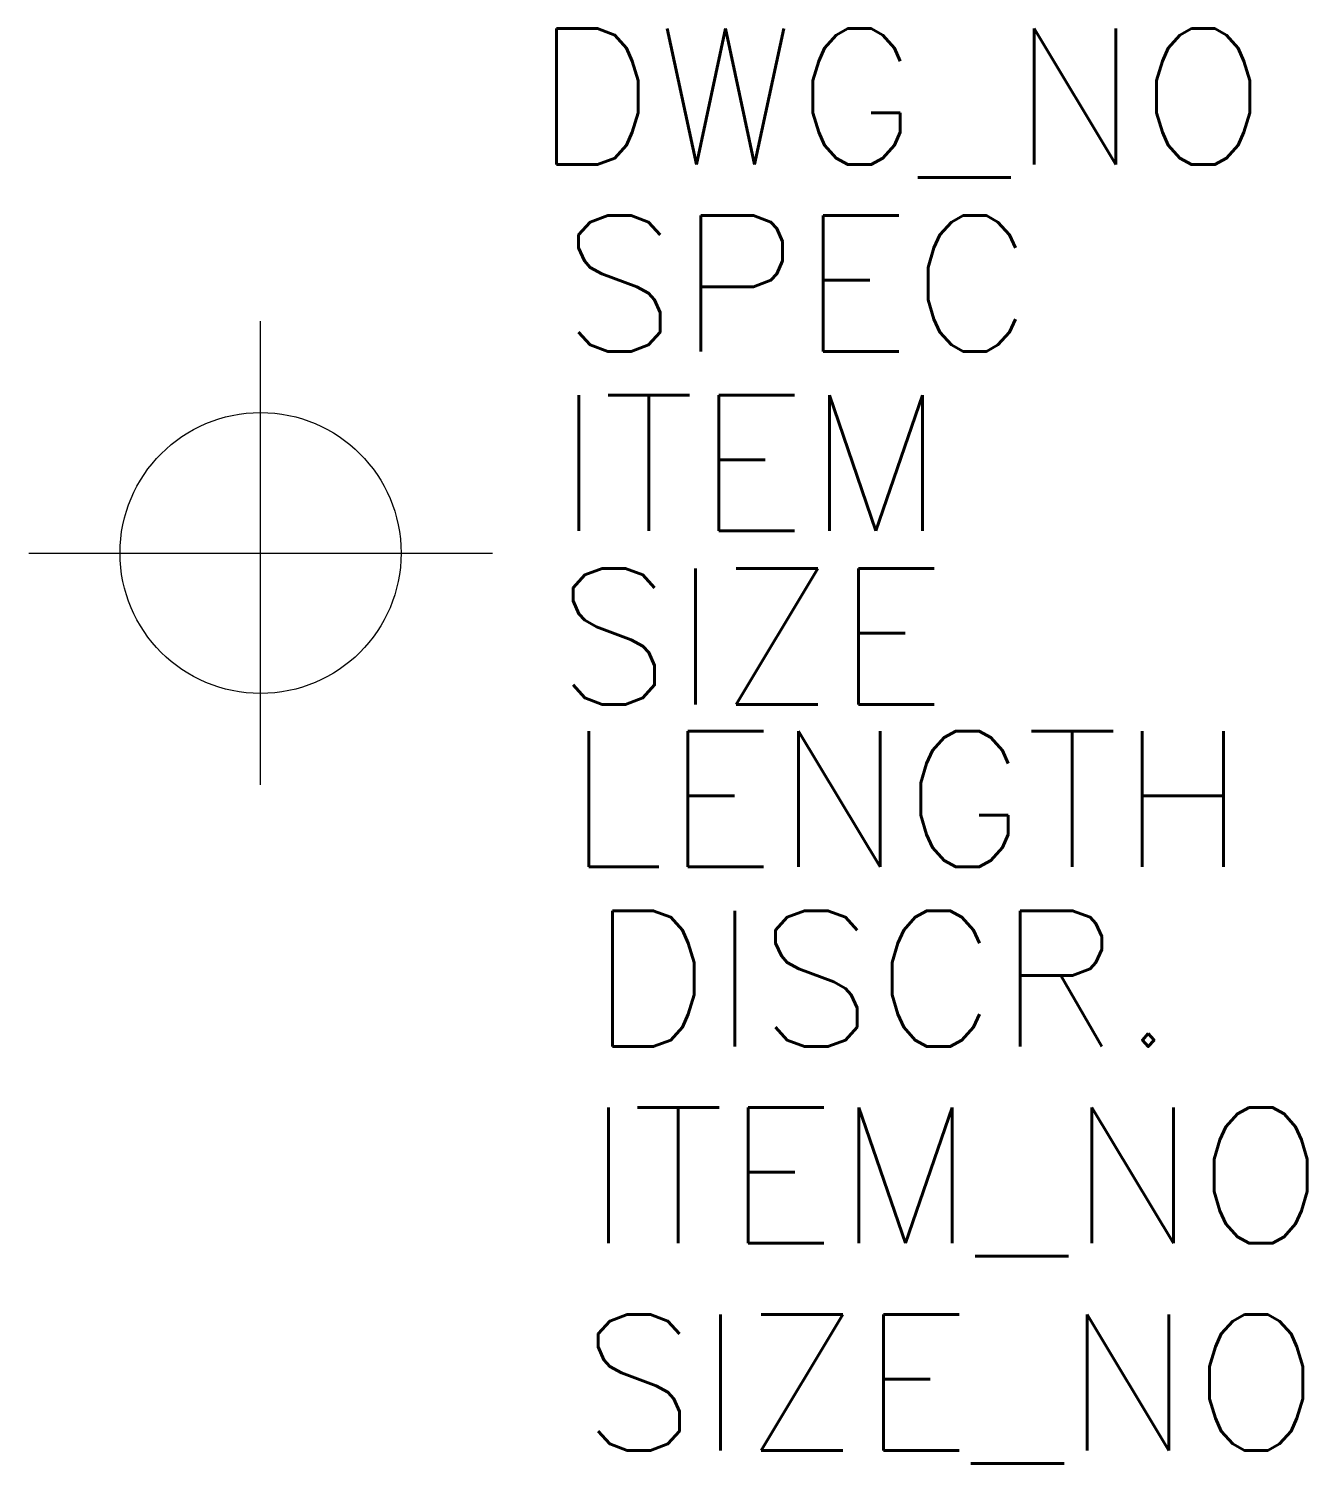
# Model space of a CAD drawing. Extents: x -1.7 to 7.7, y -6.7 to 3.9.
import ezdxf

# ---------------------------------------------------------------- set-up
doc = ezdxf.new("R2010")
doc.units = 0
doc.header["$LTSCALE"] = 8
doc.layers.add('GHKISO', color=6, linetype='CONTINUOUS')
doc.styles.get("Standard").update_dxf_attribs({"font": 'ROMANS.shx'})

msp = doc.modelspace()

# ---------------------------------------------------------------- linework, layer by layer
at = {"layer": 'GHKISO', "color": 0}
for p, q in [((0, -1.706), (0, 1.706)), ((-1.706, 0), (1.706, 0))]:
    msp.add_line(p, q, dxfattribs=at)
msp.add_circle((0, 0), 1.034, dxfattribs=at)

# ---------------------------------------------------------------- texts
at = {"layer": 'GHKISO', "color": 0, "flags": 1}
for tag, p in [('DWG_NO', (2.007, 2.86)), ('DISCR.', (2.418, -3.633)), ('ITEM_NO', (2.388, -5.081)), ('SIZE_NO', (2.355, -6.606))]:
    msp.add_attdef(tag, p, '', height=1, dxfattribs=at)
at = {"layer": 'GHKISO', "color": 0}
for tag, p, s in [('SPEC', (2.212, 1.484), ''), ('ITEM', (2.171, 0.163), ''), ('SIZE', (2.171, -1.114), ''), ('LENGTH', (2.244, -2.311), '1')]:
    msp.add_attdef(tag, p, s, height=1, dxfattribs=at)

doc.saveas('drawing.dxf')
